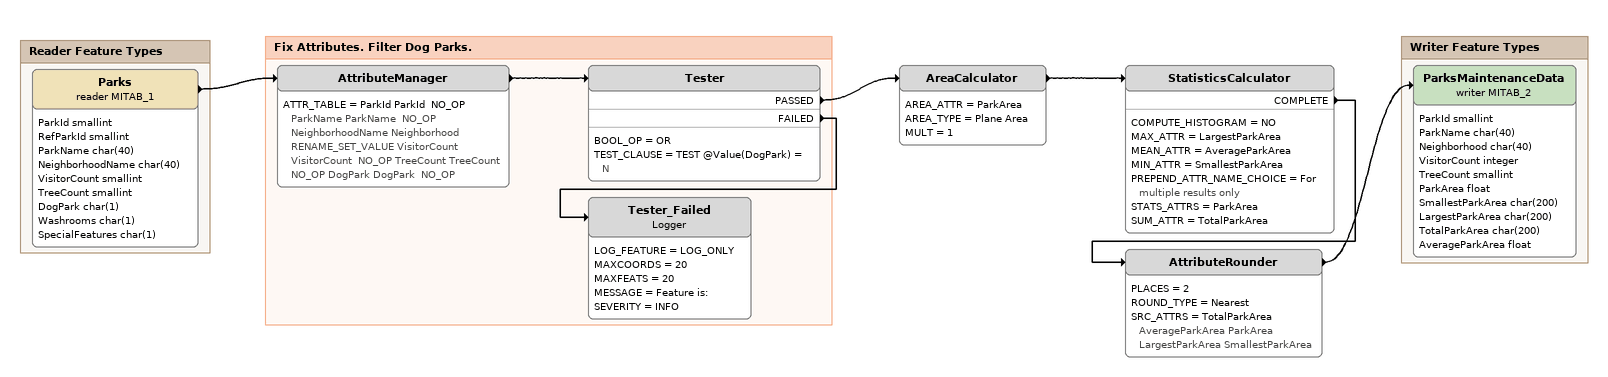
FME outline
AreaCalculator
    AREA_ATTR = ParkArea
    AREA_TYPE = Plane Area
    MULT = 1
    -> StatisticsCalculator
StatisticsCalculator
    COMPUTE_HISTOGRAM = NO
    MAX_ATTR = LargestParkArea
    MEAN_ATTR = AverageParkArea
    MIN_ATTR = SmallestParkArea
    PREPEND_ATTR_NAME_CHOICE = For multiple results only
    STATS_ATTRS = ParkArea
    SUM_ATTR = TotalParkArea
    COMPLETE -> AttributeRounder
AttributeRounder
    PLACES = 2
    ROUND_TYPE = Nearest
    SRC_ATTRS = TotalParkArea AverageParkArea ParkArea LargestParkArea SmallestParkArea
    -> ParksMaintenanceData (writer MITAB_2)

Bookmark: Reader Feature Types
Parks (reader MITAB_1)
    attributes: ParkId smallint, RefParkId smallint, ParkName char(40), NeighborhoodName char(40), VisitorCount smallint, TreeCount smallint, DogPark char(1), Washrooms char(1), SpecialFeatures char(1)
    -> AttributeManager

Bookmark: Fix Attributes. Filter Dog Parks.
AttributeManager
    ATTR_TABLE = ParkId ParkId  NO_OP ParkName ParkName  NO_OP NeighborhoodName Neighborhood  RENAME_SET_VALUE VisitorCount VisitorCount  NO_OP TreeCount TreeCount  NO_OP DogPark DogPark  NO_OP
    -> Tester
Tester
    BOOL_OP = OR
    TEST_CLAUSE = TEST @Value(DogPark) = N
    PASSED -> AreaCalculator
    FAILED -> Tester_Failed
Tester_Failed: Logger
    LOG_FEATURE = LOG_ONLY
    MAXCOORDS = 20
    MAXFEATS = 20
    MESSAGE = Feature is:
    SEVERITY = INFO

Bookmark: Writer Feature Types
ParksMaintenanceData (writer MITAB_2)
    attributes: ParkId smallint, ParkName char(40), Neighborhood char(40), VisitorCount integer, TreeCount smallint, ParkArea float, SmallestParkArea char(200), LargestParkArea char(200), TotalParkArea char(200), AverageParkArea float
